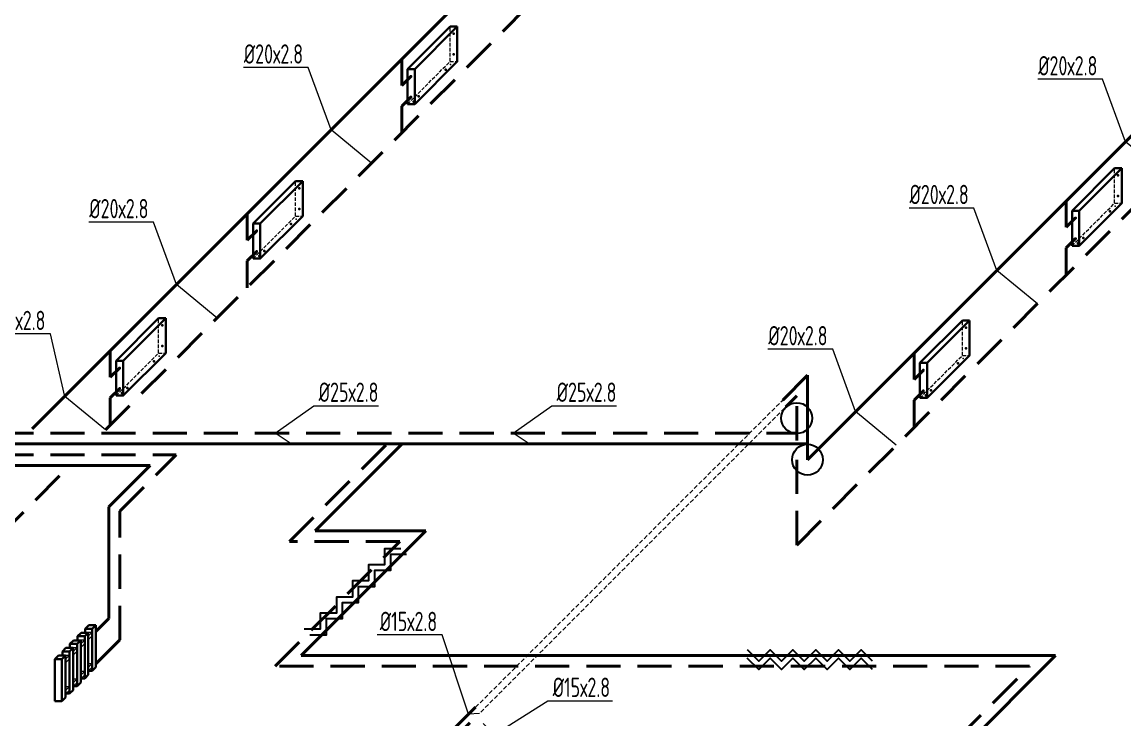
# Model space of a CAD drawing. Header units: millimetres. Extents: x -3929 to 624051, y 52832 to 514950.
# Drawn here: x 50766 to 66157, y 234414 to 244144 of the extents above; entities that cross this region are included whole.
import ezdxf
from ezdxf import colors
from ezdxf.entities.mleader import LeaderData, LeaderLine
from ezdxf.math import Vec2, Vec3

# ---------------------------------------------------------------- set-up
doc = ezdxf.new("R2010")
doc.units = ezdxf.units.MM
for name, pattern in [('ADSK_Штриховая_ш2 п1', [3, 2, -1]), ('GOST2.303 4', [7, 5, -2, 0]), ('Hidden', [7.14375, 4.7625, -2.38125]), ('K5LT32772', [0])]:
    doc.linetypes.add(name, pattern=pattern)
doc.layers.add('ОВ-ИЗОЛЯЦИЯ', color=7, linetype='Continuous', lineweight=25)
doc.layers.add('ОВ-ТЕКСТ', color=7, linetype='Continuous', lineweight=25)
doc.layers.add('стояки', color=7, linetype='Continuous')
doc.layers.add('т11.2', color=7, linetype='Continuous', true_color=0x6d366d)
doc.layers.add('т21.2', color=7, linetype='Continuous', true_color=0x004285)
doc.styles.add('СТИЛЬ', font='simplex.shx', dxfattribs={"width": 0.65})

# ---------------------------------------------------------------- blocks, each defined once
blk = doc.blocks.new('бок панель')
at = {"color": 32, "lineweight": 30, "ltscale": 0.1, "true_color": 0xcd6928}
for p, q in [((29006, 6630), (28412, 6036)), ((29006, 6630), (29106, 6630)), ((28412, 6036), (28412, 5548)), ((28412, 6036), (28512, 6036)), ((28412, 5548), (28512, 5548))]:
    blk.add_line(p, q, dxfattribs=at)
at = {"color": 32, "linetype": 'GOST2.303 4', "lineweight": 18, "ltscale": 10, "true_color": 0xcd6928}
for p, q in [((29006, 6142), (29006, 6630)), ((28412, 5548), (29006, 6142)), ((29006, 6142), (29106, 6142))]:
    blk.add_line(p, q, dxfattribs=at)
at = {"color": 32, "lineweight": 30, "ltscale": 0.1, "true_color": 0xcd6928}
blk.add_lwpolyline([(29106, 6630), (28512, 6036), (28512, 5548), (29106, 6142)], close=True, dxfattribs=at)
for p in [(29056, 6530), (29056, 6242), (28943, 6029), (28462, 5936), (28462, 5648), (28497, 5584), (28568, 5655)]:
    blk.add_point(p, dxfattribs=at)
at = {"color": 32, "linetype": 'GOST2.303 4', "lineweight": 18, "ltscale": 10, "true_color": 0xcd6928}
blk.add_point((29014, 6100), dxfattribs=at)

msp = doc.modelspace()

# ---------------------------------------------------------------- linework, layer by layer
at = {"color": 32, "lineweight": 30, "ltscale": 0.1, "true_color": 0xcd6928}
for p, q in [((51647.169, 235674.205), (51697.169, 235724.205)), ((51647.169, 235674.205), (51647.169, 235621.146)), ((51747.169, 235674.205), (51647.169, 235674.205)), ((51697.169, 235724.205), (51797.169, 235724.205)), ((51797.169, 235724.205), (51747.169, 235674.205)), ((51747.169, 235674.205), (51747.169, 235086.565)), ((51797.169, 235724.205), (51797.169, 235136.565)), ((51435.036, 235462.073), (51485.036, 235512.073)), ((51485.036, 235512.073), (51585.036, 235512.073)), ((51585.036, 235512.073), (51535.036, 235462.073)), ((51541.102, 235568.139), (51591.102, 235618.139)), ((51541.102, 235568.139), (51541.102, 235515.08)), ((51641.102, 235568.139), (51541.102, 235568.139)), ((51585.036, 235512.073), (51585.036, 234924.433)), ((51591.102, 235618.139), (51691.102, 235618.139)), ((51691.102, 235618.139), (51641.102, 235568.139)), ((51641.102, 235568.139), (51641.102, 234980.499)), ((51691.102, 235618.139), (51691.102, 235030.499)), ((51328.97, 235356.007), (51378.97, 235406.007)), ((51328.97, 235356.007), (51328.97, 235302.948)), ((51428.97, 235356.007), (51328.97, 235356.007)), ((51378.97, 235406.007), (51478.97, 235406.007)), ((51478.97, 235406.007), (51428.97, 235356.007)), ((51428.97, 235356.007), (51428.97, 234768.367)), ((51435.036, 235462.073), (51435.036, 235409.014)), ((51535.036, 235462.073), (51435.036, 235462.073)), ((51478.97, 235406.007), (51478.97, 234818.367)), ((51535.036, 235462.073), (51535.036, 234874.433)), ((51222.904, 235249.941), (51272.904, 235299.941)), ((51222.904, 235249.941), (51222.904, 234662.301)), ((51322.904, 235249.941), (51222.904, 235249.941)), ((51272.904, 235299.941), (51372.904, 235299.941)), ((51372.904, 235299.941), (51322.904, 235249.941)), ((51322.904, 235249.941), (51322.904, 234662.301)), ((51372.904, 235299.941), (51372.904, 234712.301)), ((51691.102, 235030.499), (51641.102, 234980.499)), ((51747.169, 235086.565), (51706.737, 235086.565)), ((51797.169, 235136.565), (51747.169, 235086.565)), ((51535.036, 234874.433), (51494.605, 234874.433)), ((51585.036, 234924.433), (51535.036, 234874.433)), ((51641.102, 234980.499), (51600.671, 234980.499)), ((51428.97, 234768.367), (51388.539, 234768.367)), ((51478.97, 234818.367), (51428.97, 234768.367)), ((51322.904, 234662.301), (51222.904, 234662.301)), ((51372.904, 234712.301), (51322.904, 234662.301))]:
    msp.add_line(p, q, dxfattribs=at)
at = {"color": 32, "linetype": 'K5LT32772', "lineweight": 20, "ltscale": 10, "true_color": 0xcd6928}
for p, q in [((51541.102, 235518.139), (51641.102, 235518.139)), ((51641.102, 235518.139), (51585.036, 235462.073)), ((51647.169, 235624.205), (51747.169, 235624.205)), ((51747.169, 235624.205), (51691.102, 235568.139)), ((51747.169, 235574.205), (51691.102, 235518.139)), ((51435.036, 235412.073), (51535.036, 235412.073)), ((51535.036, 235412.073), (51478.97, 235356.007)), ((51535.036, 235362.073), (51478.97, 235306.007)), ((51641.102, 235468.139), (51585.036, 235412.073)), ((51328.97, 235306.007), (51428.97, 235306.007)), ((51428.97, 235306.007), (51372.904, 235249.941)), ((51428.97, 235256.007), (51372.904, 235199.941)), ((51691.102, 235186.565), (51747.169, 235186.565)), ((51747.169, 235186.565), (51691.102, 235130.499)), ((51585.036, 235080.499), (51641.102, 235080.499)), ((51641.102, 235080.499), (51585.036, 235024.433)), ((51641.102, 235030.499), (51585.036, 234974.433)), ((51747.169, 235136.565), (51691.102, 235080.499)), ((51372.904, 234868.367), (51428.97, 234868.367)), ((51428.97, 234868.367), (51372.904, 234812.301)), ((51478.97, 234974.433), (51535.036, 234974.433)), ((51535.036, 234974.433), (51478.97, 234918.367)), ((51535.036, 234924.433), (51478.97, 234868.367)), ((51428.97, 234818.367), (51372.904, 234762.301))]:
    msp.add_line(p, q, dxfattribs=at)
at = {"layer": 'ОВ-ИЗОЛЯЦИЯ', "color": 7, "linetype": 'ByBlock'}
for points in [[(56055.559, 236791.774), (55830.559, 236791.774), (55830.559, 236566.774), (55605.559, 236566.774), (55605.559, 236341.774), (55380.559, 236341.774), (55380.559, 236116.774), (55155.559, 236116.774), (55155.559, 235891.774), (54930.559, 235891.774), (54930.559, 235666.774), (54705.559, 235666.774)], [(56136.729, 236710.394), (55911.729, 236710.394), (55911.729, 236485.394), (55686.729, 236485.394), (55686.729, 236260.394), (55461.729, 236260.394), (55461.729, 236035.394), (55236.729, 236035.394), (55236.729, 235810.394), (55011.729, 235810.394), (55011.729, 235585.394), (54786.729, 235585.394)], [(62646.21, 235219.56), (62487.111, 235378.659), (62328.012, 235219.56), (62168.913, 235378.659), (62009.814, 235219.56), (61850.715, 235378.659), (61691.616, 235219.56), (61532.517, 235378.659), (61373.418, 235219.56), (61214.319, 235378.659), (61055.22, 235219.56), (60896.121, 235378.659)], [(62646.062, 235104.619), (62486.963, 235263.718), (62327.864, 235104.619), (62168.765, 235263.718), (62009.665, 235104.619), (61850.566, 235263.718), (61691.467, 235104.619), (61532.368, 235263.718), (61373.269, 235104.619), (61214.17, 235263.718), (61055.071, 235104.619), (60895.972, 235263.718)]]:
    msp.add_lwpolyline(points, dxfattribs=at)
at = {"layer": 'стояки', "color": 7, "linetype": 'ADSK_Штриховая_ш2 п1', "lineweight": 0, "ltscale": 30}
for p, q in [((57100.474, 234576.767), (61390.869, 238867.161)), ((57172.493, 234510.06), (61432.204, 238770.528))]:
    msp.add_line(p, q, dxfattribs=at)
at = {"layer": 'стояки', "color": 7, "lineweight": 25}
for centre in [(61585.955, 238613.744), (61735.955, 238033.654)]:
    msp.add_circle(centre, 215.116, dxfattribs=at)
at = {"layer": 'т11.2', "lineweight": 40}
for p, q in [((61735.955, 238033.654), (77175.637, 253473.336)), ((50906.952, 238464.117), (64644.973, 252202.138)), ((56068.977, 243256.142), (56068.977, 243626.142)), ((56068.977, 243256.142), (56199.792, 243386.957)), ((65350.686, 241278.385), (65350.686, 241648.385)), ((53912.301, 241099.466), (53912.301, 241469.466)), ((65350.686, 241278.385), (65481.501, 241409.2)), ((53912.301, 241099.466), (54043.116, 241230.281)), ((51998.4, 239185.565), (51998.4, 239555.565)), ((63225.859, 239153.558), (63225.859, 239523.558)), ((51998.4, 239185.565), (52129.215, 239316.38)), ((61390.869, 238867.161), (61735.955, 239212.247)), ((61735.955, 238033.654), (61735.955, 239212.247)), ((63225.859, 239153.558), (63356.674, 239284.373)), ((50297.57, 238253.595), (61735.955, 238253.595)), ((54861.194, 237041.824), (56072.966, 238253.595)), ((50297.57, 237953.346), (52557.051, 237953.346)), ((51979.25, 237375.545), (52557.051, 237953.346)), ((51979.25, 235817.987), (51979.25, 237375.545)), ((54662.526, 235299.109), (56405.241, 237041.824)), ((56405.241, 237041.824), (54861.194, 237041.824)), ((51797.169, 235635.905), (51979.25, 235817.987)), ((65201.119, 235299.109), (54662.526, 235299.109)), ((63678.138, 233776.128), (65201.119, 235299.109)), ((53367.925, 230844.217), (57100.474, 234576.767))]:
    msp.add_line(p, q, dxfattribs=at)
at = {"layer": 'т21.2', "linetype": 'Hidden', "lineweight": 40, "ltscale": 100}
for p, q in [((61585.955, 236843.001), (77173.438, 252461.927)), ((51930.962, 238451.071), (64644.973, 251190.728)), ((56068.977, 242968.501), (56199.792, 243099.316)), ((56068.977, 242588.796), (56068.977, 242968.501)), ((65350.686, 240990.745), (65481.501, 241121.56)), ((53912.301, 240811.826), (54043.116, 240942.64)), ((65350.686, 240611.04), (65350.686, 240990.745)), ((53912.301, 240432.12), (53912.301, 240811.826)), ((51998.4, 238897.925), (52129.215, 239028.74)), ((51998.4, 238518.22), (51998.4, 238897.925)), ((61432.204, 238770.528), (61585.955, 238923.969)), ((61585.955, 238303.519), (61585.955, 238923.969)), ((63225.859, 238865.918), (63356.674, 238996.733)), ((63225.859, 238486.213), (63225.859, 238865.918)), ((50447.57, 238403.74), (61585.955, 238402.31)), ((54499.062, 236891.824), (56010.242, 238403.004)), ((50447.57, 238103.484), (52919.005, 238103.167)), ((52129.25, 237313.413), (52919.005, 238103.167)), ((61585.955, 236843.001), (61585.955, 238176.164)), ((50447.57, 236964.686), (51370.092, 237889.069)), ((52129.25, 235518.125), (52129.25, 237313.413)), ((54300.394, 235149.109), (56043.109, 236891.824)), ((56043.109, 236891.824), (54499.062, 236891.824)), ((51797.169, 235186.043), (52129.25, 235518.125)), ((64838.987, 235149.109), (54300.394, 235149.109)), ((63316.006, 233626.128), (64838.987, 235149.109)), ((53649.558, 230994.217), (57172.493, 234510.06))]:
    msp.add_line(p, q, dxfattribs=at)

# ---------------------------------------------------------------- block references
at = {"lineweight": 13}
for p in [(27737.701, 237450.858), (37019.41, 235473.102), (25581.025, 235294.182), (23667.124, 233380.282), (34894.583, 233348.275)]:
    msp.add_blockref('бок панель', p, dxfattribs=at)

# ---------------------------------------------------------------- leaders
at = {"layer": 'ОВ-ТЕКСТ', "color": 7}
ml = msp.add_multileader_mtext('Standard', dxfattribs=at)
ml.set_content('\\A1;%%C20х2.8', color=7, style='СТИЛЬ')
ml.set_leader_properties(color=7, lineweight=18)
ml.build(insert=Vec2(0, 0))
ml.multileader.update_dxf_attribs({"text_left_attachment_type": 6, "text_right_attachment_type": 6, "dogleg_length": 0.36, "arrow_head_size": 0.126})
ctx = ml.context
ctx.base_point, ctx.char_height, ctx.arrow_head_size, ctx.landing_gap_size, ctx.plane_origin = Vec3(53792.436, 243509.672), 270, 0.126, 0.063, Vec3(55788.578, 243065.825)
ctx.left_attachment, ctx.right_attachment, ctx.text_align_type = 6, 6, 1
notes = []
notes.append((ctx, [(1, (1, 1, 0), (54762.242, 243509.672), (-1, 0), 0.252, [(1, [(55651.279, 242171.388), (55081.353, 242638.518)], 0, [])])]))
ctx.mtext.insert, ctx.mtext.width, ctx.mtext.alignment, ctx.mtext.flow_direction = Vec3(54277.213, 243833.672), 1404.14984, 2, 5
ml = msp.add_multileader_mtext('Standard', dxfattribs=at)
ml.set_content('\\A1;%%C20х2.8', color=7, style='СТИЛЬ')
ml.set_leader_properties(color=7, lineweight=18)
ml.build(insert=Vec2(0, 0))
ml.multileader.update_dxf_attribs({"text_left_attachment_type": 6, "text_right_attachment_type": 6, "dogleg_length": 0.36, "arrow_head_size": 0.126})
ctx = ml.context
ctx.base_point, ctx.char_height, ctx.arrow_head_size, ctx.landing_gap_size, ctx.plane_origin = Vec3(64886.971, 243344.741), 270, 0.126, 0.063, Vec3(66883.113, 242900.894)
ctx.left_attachment, ctx.right_attachment, ctx.text_align_type = 6, 6, 1
notes.append((ctx, [(1, (1, 1, 0), (65856.777, 243344.741), (-1, 0), 0.252, [(1, [(66745.814, 242006.457), (66175.888, 242473.587)], 0, [])])]))
ctx.mtext.insert, ctx.mtext.width, ctx.mtext.alignment, ctx.mtext.flow_direction = Vec3(65371.748, 243668.741), 1404.14984, 2, 5
ml = msp.add_multileader_mtext('Standard', dxfattribs=at)
ml.set_content('\\A1;%%C20х2.8', color=7, style='СТИЛЬ')
ml.set_leader_properties(color=7, lineweight=18)
ml.build(insert=Vec2(0, 0))
ml.multileader.update_dxf_attribs({"text_left_attachment_type": 6, "text_right_attachment_type": 6, "dogleg_length": 0.36, "arrow_head_size": 0.126})
ctx = ml.context
ctx.base_point, ctx.char_height, ctx.arrow_head_size, ctx.landing_gap_size, ctx.plane_origin = Vec3(63090.052, 241547.823), 270, 0.126, 0.063, Vec3(65086.195, 241103.975)
ctx.left_attachment, ctx.right_attachment, ctx.text_align_type = 6, 6, 1
notes.append((ctx, [(1, (1, 1, 0), (64059.858, 241547.823), (-1, 0), 0.252, [(1, [(64948.895, 240209.538), (64378.969, 240676.668)], 0, [])])]))
ctx.mtext.insert, ctx.mtext.width, ctx.mtext.alignment, ctx.mtext.flow_direction = Vec3(63574.829, 241871.823), 1404.14984, 2, 5
ml = msp.add_multileader_mtext('Standard', dxfattribs=at)
ml.set_content('\\A1;%%C20х2.8', color=7, style='СТИЛЬ')
ml.set_leader_properties(color=7, lineweight=18)
ml.build(insert=Vec2(0, 0))
ml.multileader.update_dxf_attribs({"text_left_attachment_type": 6, "text_right_attachment_type": 6, "dogleg_length": 0.36, "arrow_head_size": 0.126})
ctx = ml.context
ctx.base_point, ctx.char_height, ctx.arrow_head_size, ctx.landing_gap_size, ctx.plane_origin = Vec3(51633.209, 241350.446), 270, 0.126, 0.063, Vec3(53629.352, 240906.598)
ctx.left_attachment, ctx.right_attachment, ctx.text_align_type = 6, 6, 1
notes.append((ctx, [(1, (1, 1, 0), (52603.016, 241350.446), (-1, 0), 0.252, [(1, [(53492.053, 240012.162), (52922.127, 240479.291)], 0, [])])]))
ctx.mtext.insert, ctx.mtext.width, ctx.mtext.alignment, ctx.mtext.flow_direction = Vec3(52117.987, 241674.446), 1404.14984, 2, 5
ml = msp.add_multileader_mtext('Standard', dxfattribs=at)
ml.set_content('\\A1;%%C20х2.8', color=7, style='СТИЛЬ')
ml.set_leader_properties(color=7, lineweight=18)
ml.build(insert=Vec2(0, 0))
ml.multileader.update_dxf_attribs({"text_left_attachment_type": 6, "text_right_attachment_type": 6, "dogleg_length": 0.36, "arrow_head_size": 0.126})
ctx = ml.context
ctx.base_point, ctx.char_height, ctx.arrow_head_size, ctx.landing_gap_size, ctx.plane_origin = Vec3(50193.812, 239789.355), 270, 0.126, 0.063, Vec3(52068.261, 239345.507)
ctx.left_attachment, ctx.right_attachment, ctx.text_align_type = 6, 6, 1
notes.append((ctx, [(1, (1, 1, 0), (51163.618, 239789.355), (-1, 0), 0.252, [(1, [(51930.962, 238451.071), (51361.036, 238918.2)], 0, [])])]))
ctx.mtext.insert, ctx.mtext.width, ctx.mtext.alignment, ctx.mtext.flow_direction = Vec3(50678.589, 240113.355), 1404.14984, 2, 5
ml = msp.add_multileader_mtext('Standard', dxfattribs=at)
ml.set_content('\\A1;%%C20х2.8', color=7, style='СТИЛЬ')
ml.set_leader_properties(color=7, lineweight=18)
ml.build(insert=Vec2(0, 0))
ml.multileader.update_dxf_attribs({"text_left_attachment_type": 6, "text_right_attachment_type": 6, "dogleg_length": 0.36, "arrow_head_size": 0.126})
ctx = ml.context
ctx.base_point, ctx.char_height, ctx.arrow_head_size, ctx.landing_gap_size, ctx.plane_origin = Vec3(61118.339, 239576.11), 270, 0.126, 0.063, Vec3(63114.482, 239132.263)
ctx.left_attachment, ctx.right_attachment, ctx.text_align_type = 6, 6, 1
notes.append((ctx, [(1, (1, 1, 0), (62088.146, 239576.11), (-1, 0), 0.252, [(1, [(62977.183, 238237.826), (62407.257, 238704.956)], 0, [])])]))
ctx.mtext.insert, ctx.mtext.width, ctx.mtext.alignment, ctx.mtext.flow_direction = Vec3(61603.117, 239900.11), 1404.14984, 2, 5
ml = msp.add_multileader_mtext('Standard', dxfattribs=at)
ml.set_content('\\A1;%%C25х2.8', color=7, style='СТИЛЬ')
ml.set_leader_properties(color=7, lineweight=18)
ml.build(insert=Vec2(0, 0))
ml.multileader.update_dxf_attribs({"text_left_attachment_type": 6, "text_right_attachment_type": 6, "dogleg_length": 0.36, "arrow_head_size": 0.126})
ctx = ml.context
ctx.base_point, ctx.char_height, ctx.arrow_head_size, ctx.landing_gap_size, ctx.plane_origin = Vec3(54841.59, 238787.467), 270, 0.126, 0.063, Vec3(56837.733, 238343.62)
ctx.left_attachment, ctx.right_attachment, ctx.text_align_type = 6, 6, 1
notes.append((ctx, [(0, (1, 1, 0), (54841.338, 238787.467), (1, 0), 0.252, [(0, [(54523.816, 238253.595), (54302.649, 238403.595)], 0, [])])]))
ctx.mtext.insert, ctx.mtext.width, ctx.mtext.alignment, ctx.mtext.flow_direction = Vec3(55326.367, 239111.467), 1404.14984, 2, 5
ml = msp.add_multileader_mtext('Standard', dxfattribs=at)
ml.set_content('\\A1;%%C25х2.8', color=7, style='СТИЛЬ')
ml.set_leader_properties(color=7, lineweight=18)
ml.build(insert=Vec2(0, 0))
ml.multileader.update_dxf_attribs({"text_left_attachment_type": 6, "text_right_attachment_type": 6, "dogleg_length": 0.36, "arrow_head_size": 0.126})
ctx = ml.context
ctx.base_point, ctx.char_height, ctx.arrow_head_size, ctx.landing_gap_size, ctx.plane_origin = Vec3(58165.655, 238787.467), 270, 0.126, 0.063, Vec3(60161.798, 238343.62)
ctx.left_attachment, ctx.right_attachment, ctx.text_align_type = 6, 6, 1
notes.append((ctx, [(0, (1, 1, 0), (58165.403, 238787.467), (1, 0), 0.252, [(0, [(57847.881, 238253.595), (57626.714, 238403.595)], 0, [])])]))
ctx.mtext.insert, ctx.mtext.width, ctx.mtext.alignment, ctx.mtext.flow_direction = Vec3(58650.433, 239111.467), 1404.14984, 2, 5
ml = msp.add_multileader_mtext('Standard', dxfattribs=at)
ml.set_content('\\A1;%%C15х2.8', color=7, style='СТИЛЬ')
ml.set_leader_properties(color=7, lineweight=18)
ml.build(insert=Vec2(0, 0))
ml.multileader.update_dxf_attribs({"text_left_attachment_type": 6, "text_right_attachment_type": 6, "dogleg_length": 0.36, "arrow_head_size": 0.126})
ctx = ml.context
ctx.base_point, ctx.char_height, ctx.arrow_head_size, ctx.landing_gap_size, ctx.plane_origin = Vec3(55695.621, 235586.893), 270, 0.126, 0.063, Vec3(57522.517, 235539.829)
ctx.left_attachment, ctx.right_attachment, ctx.text_align_type = 6, 6, 1
notes.append((ctx, [(1, (1, 1, 0), (56631.999, 235586.893), (-1, 0), 0.252, [(1, [(57153.197, 234490.781), (57003.498, 234479.791)], 0, [])])]))
ctx.mtext.insert, ctx.mtext.width, ctx.mtext.alignment, ctx.mtext.flow_direction = Vec3(56163.684, 235910.893), 1404.14984, 2, 5
ml = msp.add_multileader_mtext('Standard', dxfattribs=at)
ml.set_content('\\A1;%%C15х2.8', color=7, style='СТИЛЬ')
ml.set_leader_properties(color=7, lineweight=18)
ml.build(insert=Vec2(0, 0))
ml.multileader.update_dxf_attribs({"text_left_attachment_type": 6, "text_right_attachment_type": 6, "dogleg_length": 0.36, "arrow_head_size": 0.126})
ctx = ml.context
ctx.base_point, ctx.char_height, ctx.arrow_head_size, ctx.landing_gap_size, ctx.plane_origin = Vec3(58110.539, 234667.293), 270, 0.126, 0.063, Vec3(59937.435, 234620.229)
ctx.left_attachment, ctx.right_attachment, ctx.text_align_type = 6, 6, 1
notes.append((ctx, [(0, (1, 1, 0), (58110.287, 234667.293), (1, 0), 0.252, [(1, [(57207.018, 234349.152), (57365.278, 234199.152)], 0, [])])]))
ctx.mtext.insert, ctx.mtext.width, ctx.mtext.alignment, ctx.mtext.flow_direction = Vec3(58578.602, 234991.293), 1404.14984, 2, 5
for ctx, leaders in notes:
    for number, flags, end, landing, length, lines in leaders:
        leader = LeaderData()
        leader.index, (leader.has_last_leader_line, leader.has_dogleg_vector, leader.attachment_direction) = number, flags
        leader.last_leader_point, leader.dogleg_vector, leader.dogleg_length = Vec3(end), Vec3(landing), length
        for number, points, colour, breaks in lines:
            line = LeaderLine()
            line.index, line.vertices, line.color, line.breaks = number, Vec3.list(points), colors.encode_raw_color(colour), breaks
            leader.lines.append(line)
        ctx.leaders.append(leader)

doc.saveas('drawing.dxf')
